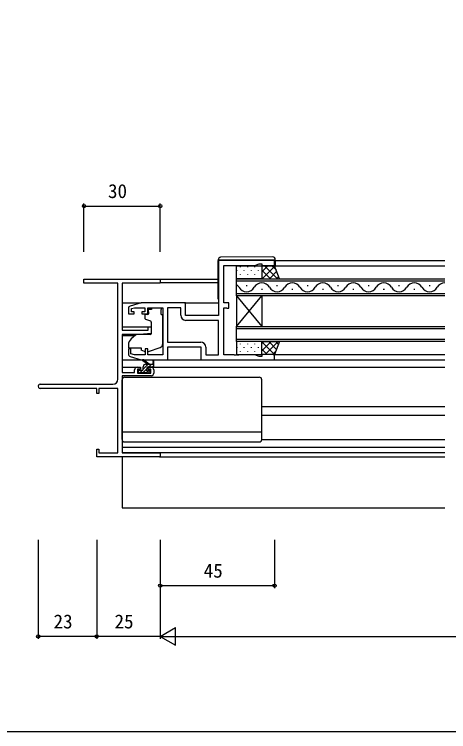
# Model space of a CAD drawing. Units: millimetres, scale not verified. Extents: x -437 to 438, y -301 to 299.
# Drawn here: x -96.2 to 74.7, y -301.3 to -18.8 of the extents above; entities that cross this region are included whole.
import ezdxf
from ezdxf.enums import TextEntityAlignment as Align

# ---------------------------------------------------------------- set-up
doc = ezdxf.new("R2010")
doc.units = ezdxf.units.MM
doc.header["$LTSCALE"] = 2
for name, color, linetype in [('0-2_YKK_11', 7, 'Continuous'), ('0-3_YKK_12', 2, 'Continuous'), ('0-4_YKK_13', 4, 'Continuous'), ('0-6_YKK_D', 6, 'Continuous'), ('0-7_YKK_ZWAK', 7, 'Continuous')]:
    doc.layers.add(name, color=color, linetype=linetype)
doc.styles.add('ＭＳ ゴシック', font='')
doc.styles.get('ＭＳ ゴシック').set_extended_font_data('MS Gothic')

msp = doc.modelspace()

# ---------------------------------------------------------------- linework, layer by layer
at = {"layer": '0-2_YKK_11'}
for p, q in [((-41.3, -158.803), (-41.3, -160.103)), ((-85.985, -164.473), (-57.43, -164.473))]:
    msp.add_line(p, q, dxfattribs=at)
for points in [[(-22.8, -154.803), (6.2, -154.803), (6.2, -152.803), (1.2, -152.803), (1.2, -153.503), (0.2, -153.503), (-1.531, -152.873), (-7.842, -152.873), (-8.025, -152.993), (-8.575, -152.993), (-8.758, -152.873), (-8.842, -152.873), (-9.025, -152.993), (-9.575, -152.993), (-9.758, -152.873), (-13.8, -152.873), (-13.8, -134.333), (-12.927, -134.333), (-12.764, -134.418), (-12.6, -134.503), (-11.8, -134.503), (-11.8, -132.403), (-13.8, -132.403), (-13.8, -117.733), (-1.531, -117.733), (0.2, -117.103), (1.2, -117.103), (1.2, -117.803), (6.2, -117.803), (6.2, -115.803), (-15.8, -115.803), (-15.8, -137.403), (-28.8, -137.403), (-28.8, -132.403), (-46.3, -132.403), (-50.587, -133.689)], [(-55.43, -162.473), (-55.43, -124.733), (-57.842, -124.733), (-58.025, -124.613), (-58.575, -124.613), (-58.758, -124.733), (-58.842, -124.733), (-59.025, -124.613), (-59.575, -124.613), (-59.758, -124.733), (-68.8, -124.733), (-68.8, -123.103), (-38.8, -123.103), (-38.8, -124.733), (-53.8, -124.733), (-53.8, -143.203), (-43.5, -143.203), (-43.5, -141.903), (-42.3, -141.903), (-42.3, -144.509), (-46.8, -144.903), (-53.8, -144.903), (-53.8, -159.903), (-48.9, -159.903), (-48.9, -158.803)], [(-51.3, -134.647), (-51.3, -136.703), (-49, -136.703), (-49, -135.903), (-50.1, -135.903), (-50.1, -134.691), (-48.905, -134.333), (-44.9, -134.333), (-44.9, -135.903), (-46, -135.903), (-46, -136.703), (-43.7, -136.703), (-43.7, -134.333), (-37.8, -134.333), (-37.8, -152.873), (-43.7, -152.873), (-43.7, -150.503), (-44.7, -150.503), (-44.7, -152.873), (-48.905, -152.873), (-50.3, -152.454), (-50.3, -150.503), (-51.3, -150.503), (-51.3, -152.558)], [(-35.87, -134.333), (-35.87, -147.873), (-22.87, -147.873)], [(-30.73, -137.333), (-30.73, -134.333), (-35.87, -134.333)], [(-20.87, -149.873), (-20.87, -152.873), (-15.8, -152.873), (-15.8, -139.333), (-28.73, -139.333)], [(-50.587, -153.516), (-46.3, -154.803), (-35.8, -154.803), (-35.8, -149.803), (-22.8, -149.803), (-22.8, -154.803)], [(-47.9, -157.803), (-46.6, -157.803), (-46.6, -158.603), (-47.7, -158.603), (-47.7, -160.103), (-42.5, -160.103), (-42.5, -158.603), (-43.6, -158.603), (-43.6, -157.803), (-42.3, -157.803)], [(-42.3, -161.103), (-53.8, -161.103), (-53.8, -191.473), (-38.8, -191.473), (-38.8, -193.103), (-63.8, -193.103), (-63.8, -190.103), (-62.9, -190.103), (-62.9, -191.473), (-55.43, -191.473), (-55.43, -166.103), (-62.9, -166.103), (-62.9, -168.103), (-63.8, -168.103), (-63.8, -166.103), (-85.985, -166.103)]]:
    msp.add_lwpolyline(points, dxfattribs=at)
for centre, radius, start, end in [((-50.3, -134.647), 1, 106.69926, 180.00004), ((-28.73, -137.333), 2, 180.00001, 269.99999), ((-22.87, -149.873), 2, 0.00001, 89.99999), ((-50.3, -152.558), 1, 179.99996, 253.30074), ((-47.9, -158.803), 1, 90.00001, 179.99999), ((-42.3, -158.803), 1, 0.00001, 89.99999), ((-42.3, -160.103), 1, 270.00001, 359.99999), ((-57.43, -162.473), 2, 270.00001, 359.99999), ((-85.985, -165.288), 0.815, 89.99999, 270.00001)]:
    msp.add_arc(centre, radius, start, end, dxfattribs=at)
at = {"layer": '0-3_YKK_12'}
for p, q in [((6.5, -115.803), (73.2, -115.803)), ((5.7, -117.803), (73.2, -117.803)), ((-39.1, -123.103), (-16, -123.103)), ((-8.8, -122.903), (73.2, -122.903)), ((-8.8, -129.703), (-8.8, -122.903)), ((73.2, -123.903), (-8.8, -123.903)), ((-16, -124.503), (-38.8, -124.503)), ((-5, -125.543), (-4.6, -125.543)), ((1, -127.063), (1.4, -127.063)), ((7, -125.543), (7.4, -125.543)), ((13, -127.063), (13.4, -127.063)), ((19, -125.543), (19.4, -125.543)), ((25, -127.063), (25.4, -127.063)), ((31, -125.543), (31.4, -125.543)), ((37, -127.063), (37.4, -127.063)), ((43, -125.543), (43.4, -125.543)), ((49, -127.063), (49.4, -127.063)), ((55, -125.543), (55.4, -125.543)), ((61, -127.063), (61.4, -127.063)), ((67, -125.543), (67.4, -125.543)), ((-8.8, -128.703), (73.2, -128.703)), ((-8.8, -129.703), (-8.8, -141.703)), ((-8.8, -129.703), (1.2, -141.703)), ((-8.8, -141.703), (1.2, -129.703)), ((73.2, -129.703), (-8.8, -129.703)), ((1.2, -129.703), (1.2, -141.703)), ((-53.8, -132.403), (-46.227, -132.403)), ((-29.3, -132.403), (-15.8, -132.403)), ((-53.8, -141.903), (-42.3, -141.903)), ((-8.8, -141.703), (73.2, -141.703)), ((-8.8, -147.703), (-8.8, -141.703)), ((73.2, -142.703), (-8.8, -142.703)), ((-53.8, -145.303), (-48.677, -145.303)), ((-8.8, -146.703), (73.2, -146.703)), ((73.2, -147.703), (-8.8, -147.703)), ((5.7, -152.803), (73.2, -152.803)), ((5.7, -154.803), (73.2, -154.803)), ((-53.8, -157.803), (-47.9, -157.803)), ((-42.3, -157.803), (73.2, -157.803)), ((1.2, -173.303), (73.2, -173.303)), ((1.2, -176.703), (73.2, -176.703)), ((-53.8, -189.203), (73.2, -189.203)), ((73.2, -191.473), (-53.5, -191.473)), ((-39.1, -193.103), (73.2, -193.103))]:
    msp.add_line(p, q, dxfattribs=at)
msp.add_lwpolyline([(-53.8, -193.103), (-53.8, -213.103), (73.2, -213.103)], dxfattribs=at)
for centre, start, end in [((-10.8, -127.979), 29.20254, 54.41334), ((-4.8, -124.626), 209.20254, 330.79746), ((1.2, -127.979), 29.20254, 150.79746), ((7.2, -124.626), 209.20254, 330.79746), ((13.2, -127.979), 29.20254, 150.79746), ((19.2, -124.626), 209.20254, 330.79746), ((25.2, -127.979), 29.20254, 150.79746), ((31.2, -124.626), 209.20254, 330.79746), ((37.2, -127.979), 29.20254, 150.79746), ((43.2, -124.626), 209.20254, 330.79746), ((49.2, -127.979), 29.20254, 150.79746), ((55.2, -124.626), 209.20254, 330.79746), ((61.2, -127.979), 29.20254, 150.79746), ((67.2, -124.626), 209.20254, 330.79746), ((73.2, -127.979), 90, 150.79746)]:
    msp.add_arc(centre, 3.437, start, end, dxfattribs=at)
at = {"layer": '0-4_YKK_13'}
for p, q in [((-16, -115.503), (-16, -115.803)), ((-16, -130.803), (-16, -115.803)), ((-15.504, -115.503), (5.996, -115.503)), ((5.491, -114.315), (-15.009, -114.494)), ((5.996, -115.503), (6.5, -115.503)), ((6.5, -115.503), (6.5, -115.315)), ((6.5, -115.803), (6.5, -115.503)), ((6.5, -115.803), (6.5, -117.803)), ((-7.29, -118.223), (-7.29, -118.423)), ((-4.46, -118.223), (-4.46, -118.423)), ((-1.63, -118.223), (-1.63, -118.423)), ((3.606, -117.803), (1.2, -120.209)), ((6.266, -117.971), (1.335, -122.902)), ((7.383, -122.903), (2.283, -117.802)), ((6.902, -119.594), (5.111, -117.803)), ((-8.705, -119.638), (-8.705, -119.838)), ((-7.29, -121.253), (-7.29, -121.453)), ((-5.875, -119.638), (-5.875, -119.838)), ((-4.46, -121.253), (-4.46, -121.453)), ((-3.045, -119.638), (-3.045, -119.838)), ((-1.63, -121.253), (-1.63, -121.453)), ((-0.215, -119.638), (-0.215, -119.838)), ((4.554, -122.902), (1.2, -119.548)), ((7.063, -120.003), (4.163, -122.902)), ((-8.705, -122.668), (-8.705, -122.868)), ((-5.875, -122.668), (-5.875, -122.868)), ((-3.045, -122.668), (-3.045, -122.868)), ((-0.215, -122.668), (-0.215, -122.868)), ((1.726, -122.902), (1.2, -122.377)), ((7.86, -122.035), (6.992, -122.903)), ((-42.2, -135.003), (-43.37, -135.003)), ((-43.37, -136.003), (-43.37, -135.003)), ((-42.2, -134.333), (-38.4, -134.333)), ((-42.2, -134.333), (-42.2, -135.003)), ((-38.4, -134.333), (-38.4, -135.003)), ((-38.4, -136.003), (-38.4, -135.003)), ((-44.9, -137.303), (-44.9, -138.352)), ((-43.67, -137.003), (-44.6, -137.003)), ((-43.37, -136.003), (-43.37, -136.703)), ((-38.4, -137.003), (-38.4, -136.003)), ((-38.4, -137.003), (-37.8, -137.003)), ((-37.8, -148.558), (-37.8, -137.003)), ((-44.571, -138.822), (-42.571, -139.55)), ((-42.3, -139.999), (-42.3, -144.605)), ((-48.537, -145.185), (-50.228, -146.605)), ((-42.517, -144.904), (-47.903, -144.951)), ((-51.3, -148.903), (-51.3, -150.203)), ((-7.29, -148.523), (-7.29, -148.723)), ((-4.46, -148.523), (-4.46, -148.723)), ((-1.63, -148.523), (-1.63, -148.723)), ((4.819, -147.703), (1.2, -151.322)), ((1.991, -147.703), (1.2, -148.493)), ((6.17, -152.803), (1.2, -147.832)), ((7.648, -147.703), (2.548, -152.803)), ((6.988, -150.792), (3.899, -147.703)), ((7.785, -148.761), (6.727, -147.703)), ((-46.3, -150.503), (-46.3, -151)), ((-44.994, -151.609), (-46.3, -151)), ((-43.428, -151.643), (-38.791, -149.969)), ((-8.705, -149.938), (-8.705, -150.138)), ((-7.29, -151.553), (-7.29, -151.753)), ((-5.875, -149.938), (-5.875, -150.138)), ((-4.46, -151.553), (-4.46, -151.753)), ((-3.045, -149.938), (-3.045, -150.138)), ((-1.63, -151.553), (-1.63, -151.753)), ((-0.215, -149.938), (-0.215, -150.138)), ((3.342, -152.803), (1.2, -150.661)), ((6.732, -151.447), (5.376, -152.803)), ((-53.8, -154.803), (-46.227, -154.803)), ((-43.8, -156.603), (-45.619, -155.202)), ((-43.2, -156.603), (-45.418, -154.92)), ((-41.3, -157.303), (-41.3, -155.303)), ((-36.3, -154.803), (-22.3, -154.803)), ((-45.5, -158.569), (-43.533, -156.603)), ((-45.5, -158.703), (-45.5, -157.603)), ((-45.344, -157.067), (-45.036, -156.758)), ((-44.5, -156.603), (-41.3, -156.603)), ((-43.9, -158.542), (-43.9, -157.903)), ((-43.6, -157.603), (-41.6, -157.603)), ((-43.186, -157.603), (-42.186, -156.603)), ((-41.839, -157.603), (-41.3, -157.063)), ((-41.6, -155.476), (-41.799, -156.603)), ((-47.5, -159.303), (-47.5, -159.803)), ((-47.484, -159.207), (-47.296, -159.018)), ((-45.8, -159.003), (-47.2, -159.003)), ((-47.2, -160.103), (-46.7, -160.103)), ((-47.033, -160.103), (-45.933, -159.003)), ((-46.5, -159.903), (-44.4, -159.903)), ((-45.486, -159.903), (-43.9, -158.316)), ((-44.308, -160.071), (-43.239, -159.003)), ((-44.2, -160.103), (-43.6, -160.103)), ((-43.1, -159.003), (-43.439, -159.003)), ((-43.388, -160.015), (-42.888, -159.515)), ((-53.8, -186.203), (-53.8, -162.703)), ((-52.8, -161.703), (0.2, -161.703)), ((1.2, -186.203), (1.2, -162.703)), ((-53.8, -183.163), (1.2, -183.163)), ((1.2, -186.203), (73.2, -186.203)), ((-52.8, -187.203), (0.2, -187.203))]:
    msp.add_line(p, q, dxfattribs=at)
for points in [[(-16, -115.494), (-16, -115.503), (-15.504, -115.503)], [(-51.3, -150.203), (-46.3, -150.203), (-46.3, -150.503)]]:
    msp.add_lwpolyline(points, dxfattribs=at)
for points in [[(1.2, -117.802), (1.2, -122.902), (-8.8, -122.902), (-8.8, -117.802)], [(1.2, -122.902), (8.2, -122.903), (6.2, -117.803), (1.2, -117.802)], [(1.2, -152.803), (1.2, -147.703), (-8.8, -147.703), (-8.8, -152.803)], [(1.2, -147.703), (8.2, -147.703), (6.2, -152.803), (1.2, -152.803)]]:
    msp.add_lwpolyline(points, close=True, dxfattribs=at)
for centre, radius, start, end in [((-15, -115.494), 1, 90.5, 180), ((5.5, -115.315), 1, 0, 90.5), ((-15.5, -130.803), 0.5, 180, 233.13017), ((-44.6, -137.303), 0.3, 90, 180), ((-44.4, -138.352), 0.5, 180, 250), ((-43.67, -136.703), 0.3, 270, 0), ((-42.8, -139.999), 0.5, 0, 70), ((-48.3, -148.903), 3, 130, 180), ((-47.894, -145.951), 1, 90.5, 130), ((-42.6, -144.605), 0.3, 270.5, 0), ((-39.3, -148.558), 1.5, 289.85326, 0), ((-44.571, -150.703), 1, 245, 262.59308), ((-43.768, -150.703), 1, 273.88684, 289.85326), ((-45.6, -155.003), 0.2, 24.41711, 264.41711), ((-41.5, -155.303), 0.2, 360, 240), ((-44.5, -157.603), 1, 90, 180), ((-43.6, -157.903), 0.3, 90, 180), ((-41.6, -157.303), 0.3, 270, 360), ((-47.2, -159.303), 0.3, 90, 180), ((-47.2, -159.803), 0.3, 180, 270), ((-46.7, -159.903), 0.2, 270, 360), ((-45.8, -158.703), 0.3, 270, 360), ((-44.2, -159.903), 0.2, 180, 270), ((-43.9, -159.003), 0.25, 123.05573, 326.94427), ((-44.2, -158.542), 0.3, 303.05573, 360), ((-43.439, -159.303), 0.3, 90, 146.94427), ((-43.6, -159.803), 0.3, 270, 315), ((-43.1, -159.303), 0.3, 315, 90), ((-52.8, -162.703), 1, 90, 180), ((0.2, -162.703), 1, 0, 90), ((-52.8, -186.203), 1, 180, 270), ((0.2, -186.203), 1, 270, 0)]:
    msp.add_arc(centre, radius, start, end, dxfattribs=at)
at = {"layer": '0-6_YKK_D'}
for p, q in [((-68.8, -112.303), (-68.8, -93.303)), ((-68.8, -94.303), (-38.8, -94.303)), ((-38.8, -112.303), (-38.8, -93.303)), ((-86.8, -225.8), (-86.8, -264.8)), ((-63.8, -225.8), (-63.8, -264.8)), ((-63.8, -225.8), (-63.8, -264.8)), ((-38.8, -225.8), (-38.8, -264.8)), ((-38.8, -225.8), (-38.8, -264.8)), ((-38.8, -225.8), (-38.8, -244.8)), ((6.2, -225.8), (6.2, -244.8)), ((-38.8, -243.8), (6.2, -243.8)), ((-38.8, -263.8), (-32.738, -260.3)), ((-32.738, -267.3), (-32.738, -260.3)), ((-63.8, -263.8), (-86.8, -263.8)), ((-38.8, -263.8), (-63.8, -263.8)), ((-38.8, -263.8), (-32.738, -267.3)), ((-38.8, -263.8), (-26.676, -263.8)), ((-31.8, -263.8), (358.2, -263.8))]:
    msp.add_line(p, q, dxfattribs=at)
for centre in [(-68.8, -94.303), (-38.8, -94.303), (-38.8, -243.8), (6.2, -243.8), (-86.8, -263.8), (-63.8, -263.8), (-63.8, -263.8)]:
    msp.add_circle(centre, 0.637, dxfattribs=at)
at = {"layer": '0-7_YKK_ZWAK'}
msp.add_lwpolyline([(-436.8, -301.3), (438.2, -301.3), (438.2, 263.7)], dxfattribs=at)

# ---------------------------------------------------------------- texts
at = {"layer": '0-6_YKK_D', "style": 'ＭＳ ゴシック'}
for s, p in [('30', (-59.34, -92.803)), ('45', (-21.669, -242.3)), ('23', (-80.755, -262.3)), ('25', (-56.755, -262.3))]:
    msp.add_text(s, height=5.499, dxfattribs=at).set_placement(p, align=Align.BOTTOM_LEFT)

doc.saveas('drawing.dxf')
